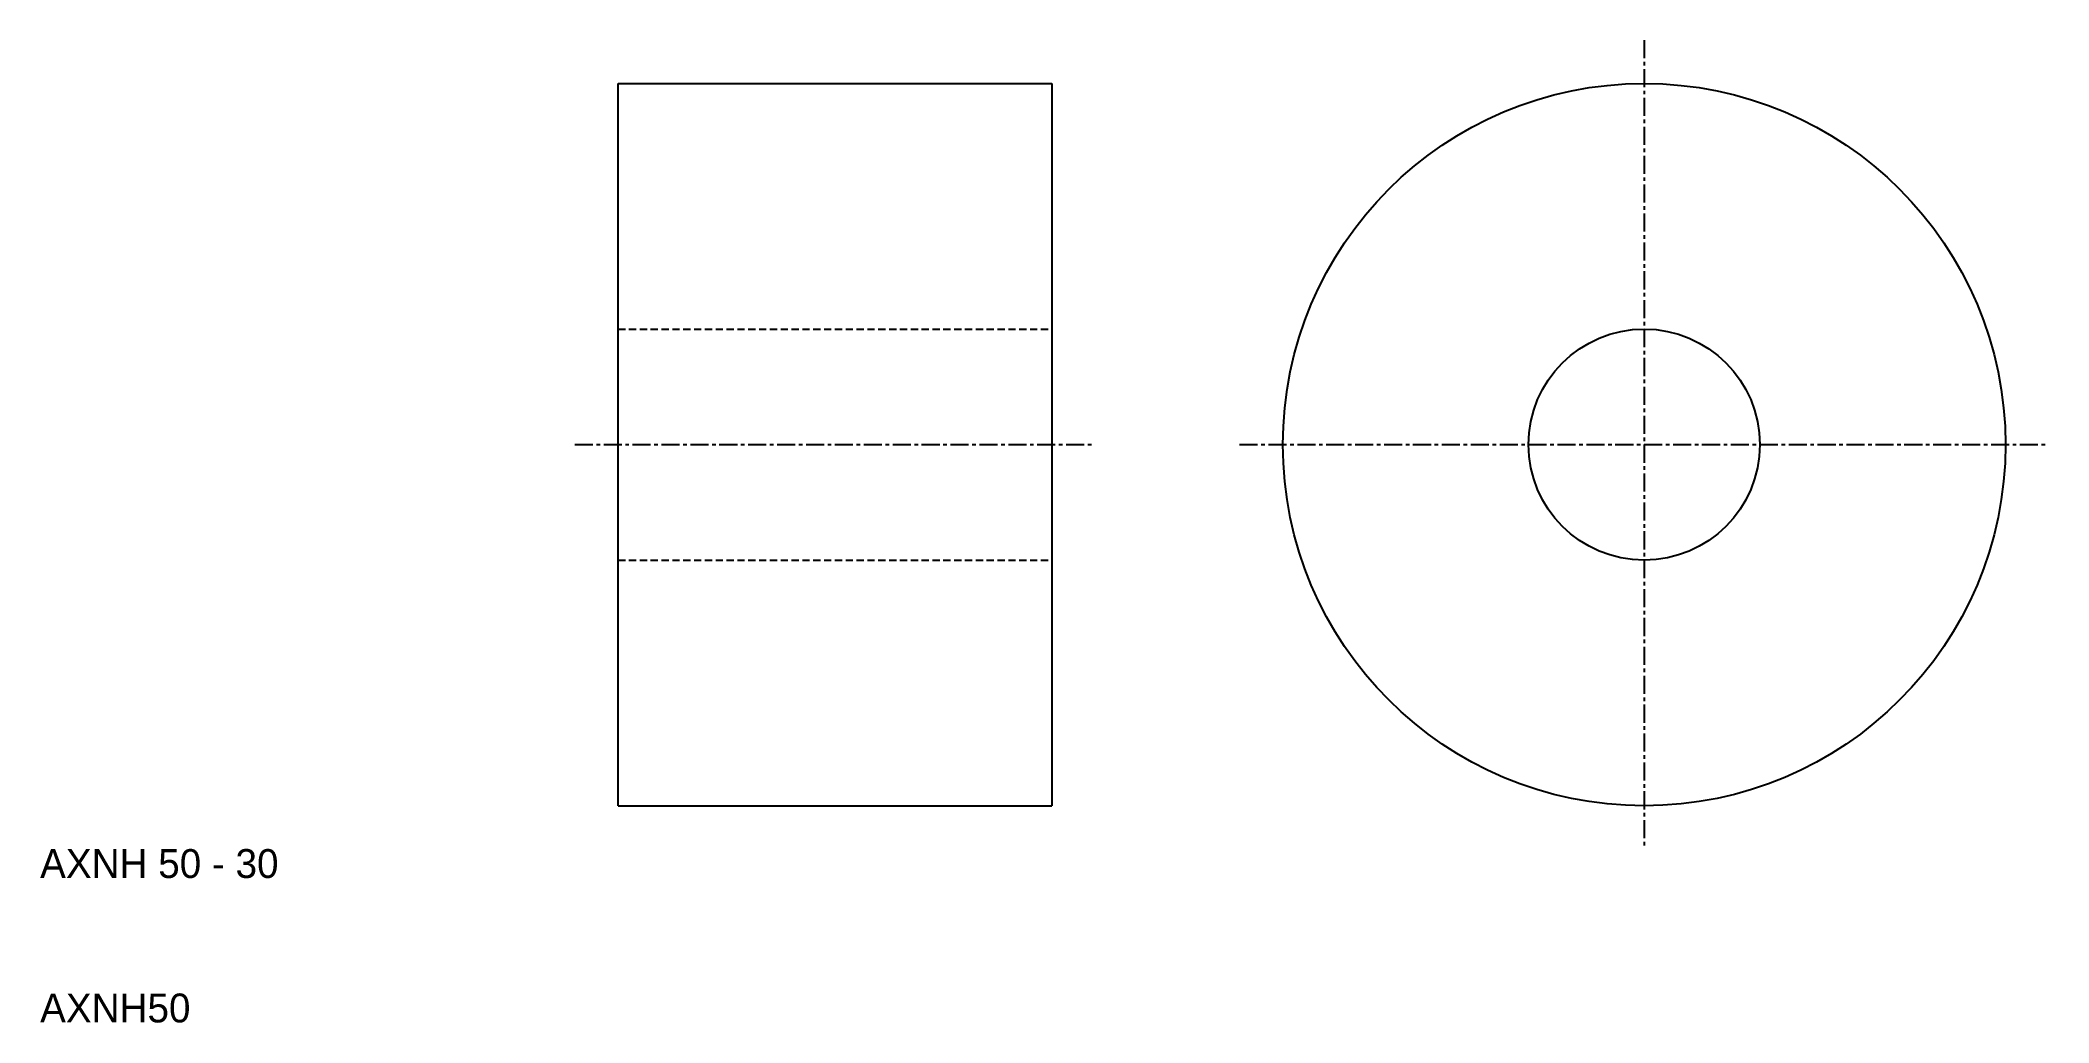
# Model space of a CAD drawing. Extents: x 10 to 149, y 10 to 78.
import ezdxf

# ---------------------------------------------------------------- set-up
doc = ezdxf.new("R2010")
doc.units = 0
doc.linetypes.add('CENTER', pattern=[2, 1.25, -0.25, 0.25, -0.25])
doc.linetypes.add('DASHED', pattern=[0.75, 0.5, -0.25])
doc.layers.get('0').update_dxf_attribs({"linetype": 'CONTINUOUS'})
doc.layers.add('CENTER', color=1, linetype='CENTER')

msp = doc.modelspace()

# ---------------------------------------------------------------- linework, layer by layer
at = {"color": 7, "linetype": 'CONTINUOUS'}
for p, q in [((50, 75), (80, 75)), ((50, 25), (50, 75)), ((80, 75), (80, 25)), ((50, 25), (80, 25))]:
    msp.add_line(p, q, dxfattribs=at)
at = {"color": 3, "linetype": 'DASHED'}
for p, q in [((50, 58), (80, 58)), ((50, 42), (80, 42))]:
    msp.add_line(p, q, dxfattribs=at)
at = {"color": 7, "linetype": 'CONTINUOUS'}
for radius in [25, 8]:
    msp.add_circle((121, 50), radius, dxfattribs=at)
at = {"layer": 'CENTER', "color": 1, "linetype": 'CENTER'}
for p, q in [((121, 78), (121, 22)), ((47, 50), (83, 50)), ((93, 50), (149, 50))]:
    msp.add_line(p, q, dxfattribs=at)

# ---------------------------------------------------------------- texts
at = {"color": 7, "linetype": 'CONTINUOUS'}
for s, p in [('AXNH 50 - 30', (10, 20)), ('AXNH50', (10, 10))]:
    msp.add_text(s, height=2, dxfattribs=at).set_placement(p)

doc.saveas('drawing.dxf')
